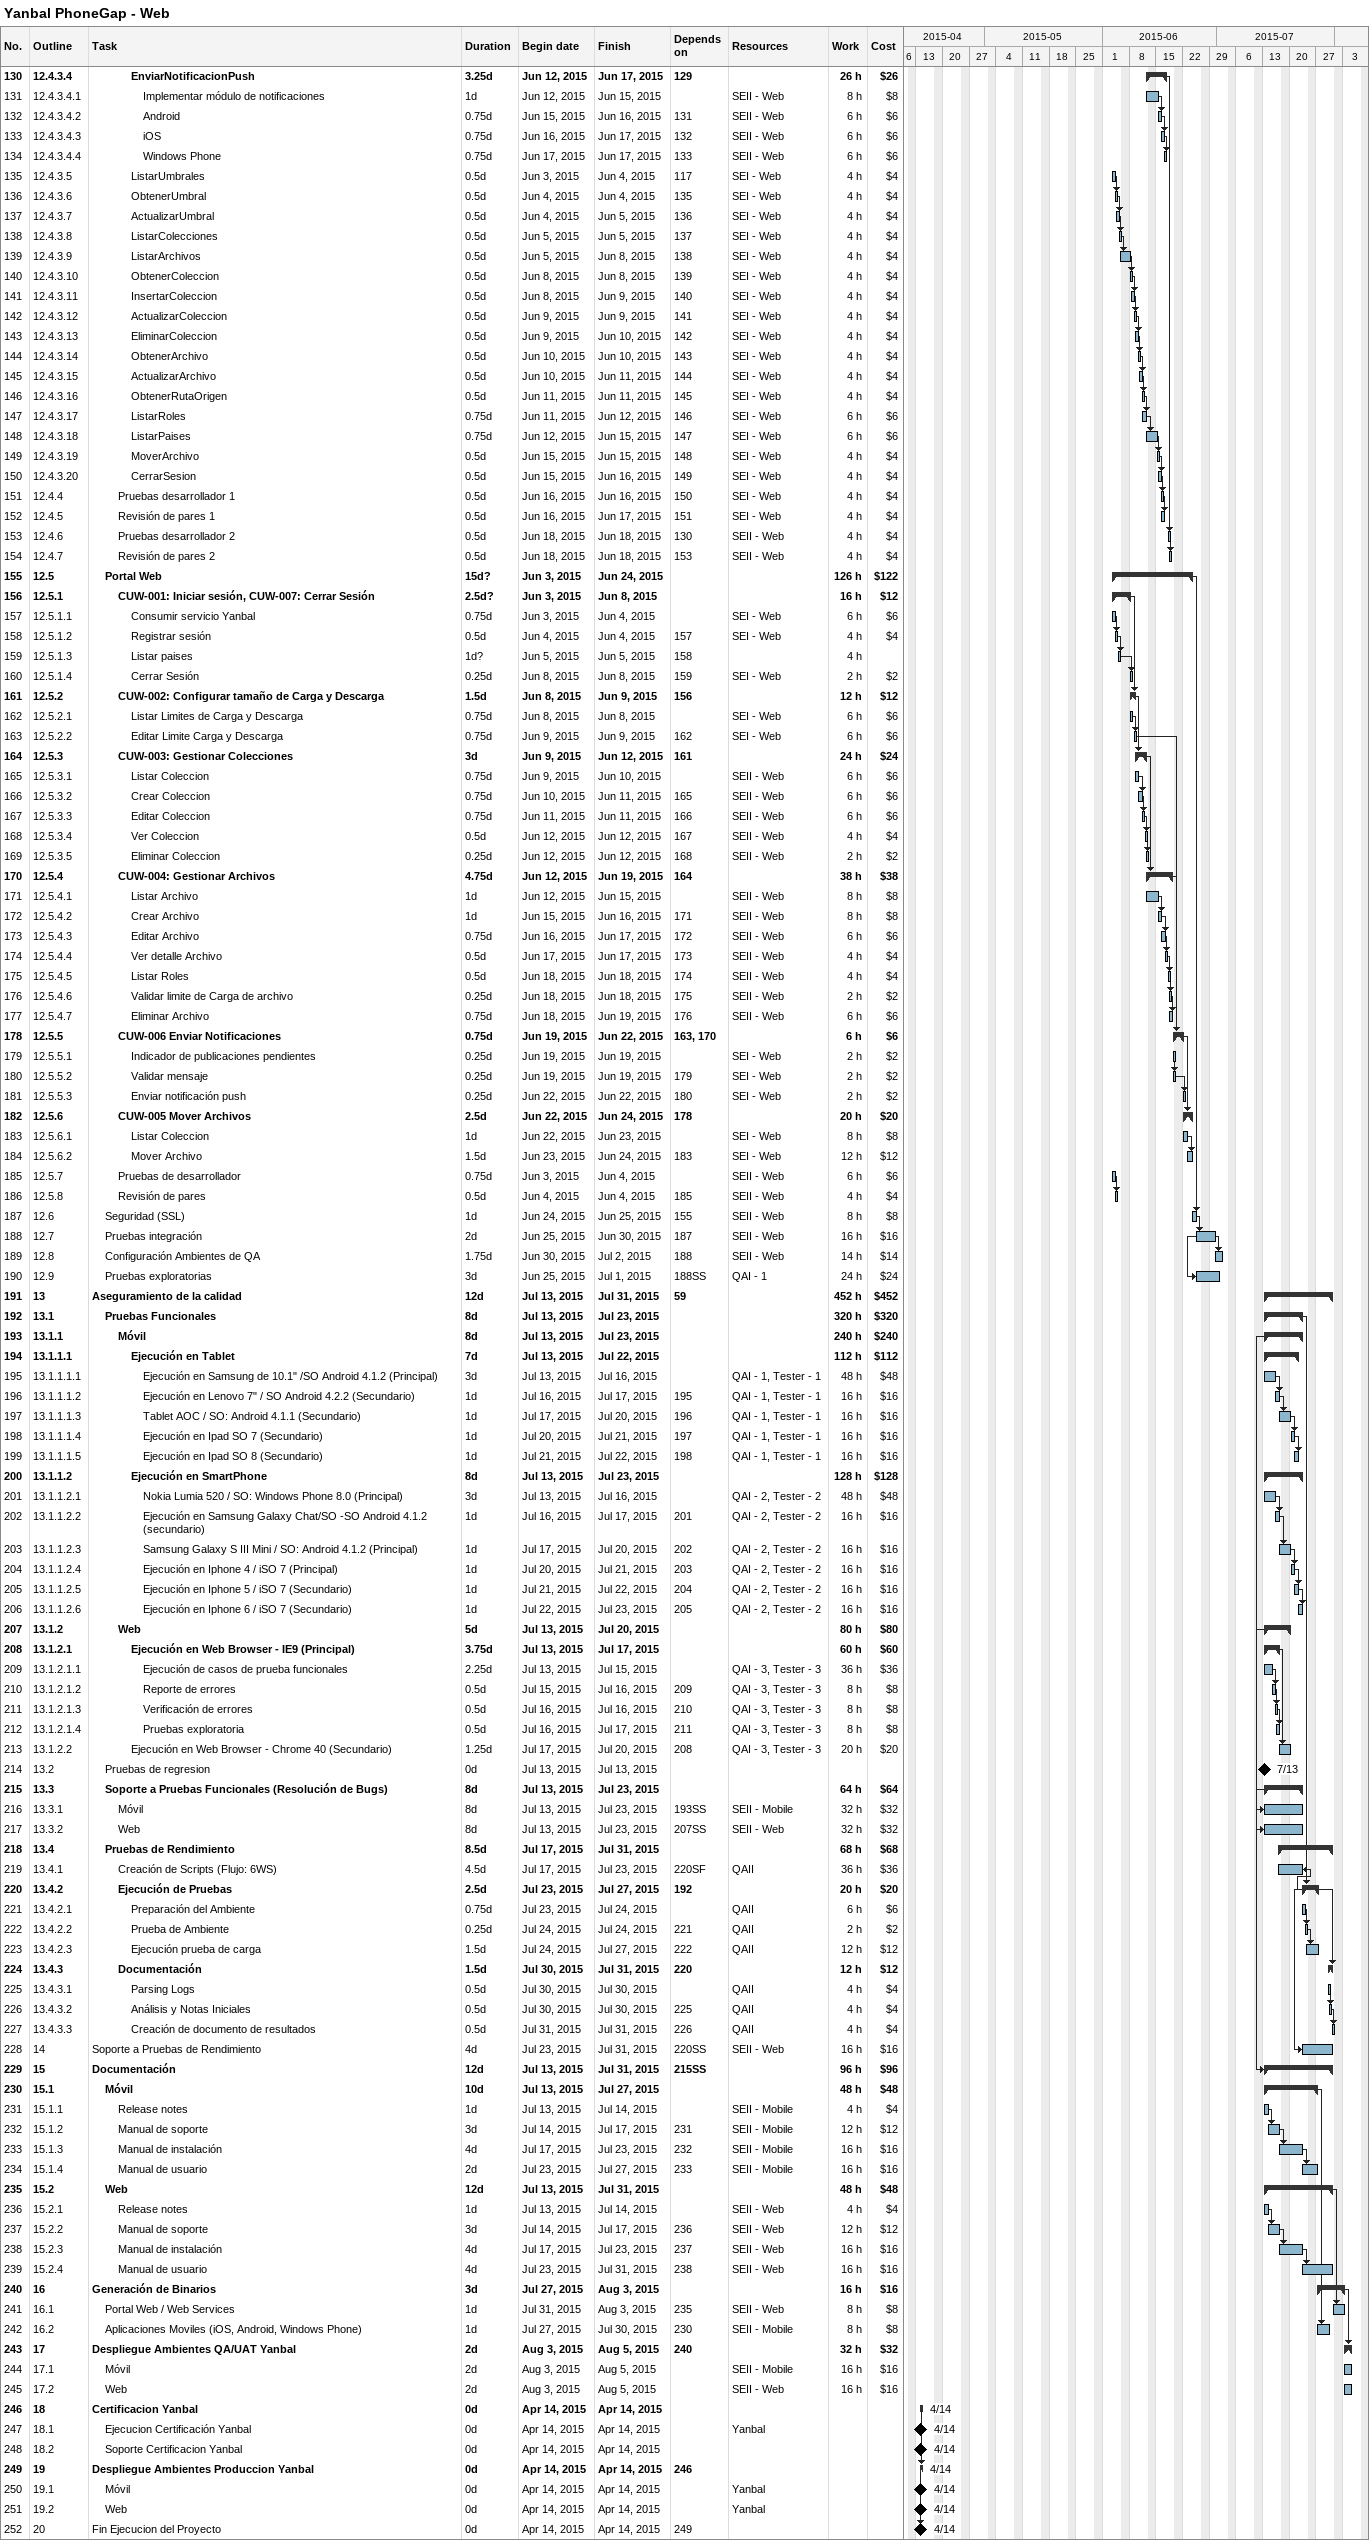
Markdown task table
Yanbal PhoneGap - Web

| ID | WBS | Task | Duration | Start | Finish | Predecessors | Resources | Work (h) | Cost ($) |
|---|---|---|---|---|---|---|---|---|---|
| 130 | 12.4.3.4 | **EnviarNotificacionPush** | 3.25d | 2015-06-12 | 2015-06-17 | 129 |  | 26 | 26 |
| 131 | 12.4.3.4.1 | Implementar módulo de notificaciones | 1d | 2015-06-12 | 2015-06-15 |  | SEII - Web | 8 | 8 |
| 132 | 12.4.3.4.2 | Android | 0.75d | 2015-06-15 | 2015-06-16 | 131 | SEII - Web | 6 | 6 |
| 133 | 12.4.3.4.3 | iOS | 0.75d | 2015-06-16 | 2015-06-17 | 132 | SEII - Web | 6 | 6 |
| 134 | 12.4.3.4.4 | Windows Phone | 0.75d | 2015-06-17 | 2015-06-17 | 133 | SEII - Web | 6 | 6 |
| 135 | 12.4.3.5 | ListarUmbrales | 0.5d | 2015-06-03 | 2015-06-04 | 117 | SEI - Web | 4 | 4 |
| 136 | 12.4.3.6 | ObtenerUmbral | 0.5d | 2015-06-04 | 2015-06-04 | 135 | SEI - Web | 4 | 4 |
| 137 | 12.4.3.7 | ActualizarUmbral | 0.5d | 2015-06-04 | 2015-06-05 | 136 | SEI - Web | 4 | 4 |
| 138 | 12.4.3.8 | ListarColecciones | 0.5d | 2015-06-05 | 2015-06-05 | 137 | SEI - Web | 4 | 4 |
| 139 | 12.4.3.9 | ListarArchivos | 0.5d | 2015-06-05 | 2015-06-08 | 138 | SEI - Web | 4 | 4 |
| 140 | 12.4.3.10 | ObtenerColeccion | 0.5d | 2015-06-08 | 2015-06-08 | 139 | SEI - Web | 4 | 4 |
| 141 | 12.4.3.11 | InsertarColeccion | 0.5d | 2015-06-08 | 2015-06-09 | 140 | SEI - Web | 4 | 4 |
| 142 | 12.4.3.12 | ActualizarColeccion | 0.5d | 2015-06-09 | 2015-06-09 | 141 | SEI - Web | 4 | 4 |
| 143 | 12.4.3.13 | EliminarColeccion | 0.5d | 2015-06-09 | 2015-06-10 | 142 | SEI - Web | 4 | 4 |
| 144 | 12.4.3.14 | ObtenerArchivo | 0.5d | 2015-06-10 | 2015-06-10 | 143 | SEI - Web | 4 | 4 |
| 145 | 12.4.3.15 | ActualizarArchivo | 0.5d | 2015-06-10 | 2015-06-11 | 144 | SEI - Web | 4 | 4 |
| 146 | 12.4.3.16 | ObtenerRutaOrigen | 0.5d | 2015-06-11 | 2015-06-11 | 145 | SEI - Web | 4 | 4 |
| 147 | 12.4.3.17 | ListarRoles | 0.75d | 2015-06-11 | 2015-06-12 | 146 | SEI - Web | 6 | 6 |
| 148 | 12.4.3.18 | ListarPaises | 0.75d | 2015-06-12 | 2015-06-15 | 147 | SEI - Web | 6 | 6 |
| 149 | 12.4.3.19 | MoverArchivo | 0.5d | 2015-06-15 | 2015-06-15 | 148 | SEI - Web | 4 | 4 |
| 150 | 12.4.3.20 | CerrarSesion | 0.5d | 2015-06-15 | 2015-06-16 | 149 | SEI - Web | 4 | 4 |
| 151 | 12.4.4 | Pruebas desarrollador 1 | 0.5d | 2015-06-16 | 2015-06-16 | 150 | SEI - Web | 4 | 4 |
| 152 | 12.4.5 | Revisión de pares 1 | 0.5d | 2015-06-16 | 2015-06-17 | 151 | SEI - Web | 4 | 4 |
| 153 | 12.4.6 | Pruebas desarrollador 2 | 0.5d | 2015-06-18 | 2015-06-18 | 130 | SEII - Web | 4 | 4 |
| 154 | 12.4.7 | Revisión de pares 2 | 0.5d | 2015-06-18 | 2015-06-18 | 153 | SEII - Web | 4 | 4 |
| 155 | 12.5 | **Portal Web** | 15d? | 2015-06-03 | 2015-06-24 |  |  | 126 | 122 |
| 156 | 12.5.1 | **CUW-001: Iniciar sesión, CUW-007: Cerrar Sesión** | 2.5d? | 2015-06-03 | 2015-06-08 |  |  | 16 | 12 |
| 157 | 12.5.1.1 | Consumir servicio Yanbal | 0.75d | 2015-06-03 | 2015-06-04 |  | SEI - Web | 6 | 6 |
| 158 | 12.5.1.2 | Registrar sesión | 0.5d | 2015-06-04 | 2015-06-04 | 157 | SEI - Web | 4 | 4 |
| 159 | 12.5.1.3 | Listar paises | 1d? | 2015-06-05 | 2015-06-05 | 158 |  | 4 |  |
| 160 | 12.5.1.4 | Cerrar Sesión | 0.25d | 2015-06-08 | 2015-06-08 | 159 | SEI - Web | 2 | 2 |
| 161 | 12.5.2 | **CUW-002: Configurar tamaño de Carga y Descarga** | 1.5d | 2015-06-08 | 2015-06-09 | 156 |  | 12 | 12 |
| 162 | 12.5.2.1 | Listar Limites de Carga y Descarga | 0.75d | 2015-06-08 | 2015-06-08 |  | SEI - Web | 6 | 6 |
| 163 | 12.5.2.2 | Editar Limite Carga y Descarga | 0.75d | 2015-06-09 | 2015-06-09 | 162 | SEI - Web | 6 | 6 |
| 164 | 12.5.3 | **CUW-003: Gestionar Colecciones** | 3d | 2015-06-09 | 2015-06-12 | 161 |  | 24 | 24 |
| 165 | 12.5.3.1 | Listar Coleccion | 0.75d | 2015-06-09 | 2015-06-10 |  | SEII - Web | 6 | 6 |
| 166 | 12.5.3.2 | Crear Coleccion | 0.75d | 2015-06-10 | 2015-06-11 | 165 | SEII - Web | 6 | 6 |
| 167 | 12.5.3.3 | Editar Coleccion | 0.75d | 2015-06-11 | 2015-06-11 | 166 | SEII - Web | 6 | 6 |
| 168 | 12.5.3.4 | Ver Coleccion | 0.5d | 2015-06-12 | 2015-06-12 | 167 | SEII - Web | 4 | 4 |
| 169 | 12.5.3.5 | Eliminar Coleccion | 0.25d | 2015-06-12 | 2015-06-12 | 168 | SEII - Web | 2 | 2 |
| 170 | 12.5.4 | **CUW-004: Gestionar Archivos** | 4.75d | 2015-06-12 | 2015-06-19 | 164 |  | 38 | 38 |
| 171 | 12.5.4.1 | Listar Archivo | 1d | 2015-06-12 | 2015-06-15 |  | SEII - Web | 8 | 8 |
| 172 | 12.5.4.2 | Crear Archivo | 1d | 2015-06-15 | 2015-06-16 | 171 | SEII - Web | 8 | 8 |
| 173 | 12.5.4.3 | Editar Archivo | 0.75d | 2015-06-16 | 2015-06-17 | 172 | SEII - Web | 6 | 6 |
| 174 | 12.5.4.4 | Ver detalle Archivo | 0.5d | 2015-06-17 | 2015-06-17 | 173 | SEII - Web | 4 | 4 |
| 175 | 12.5.4.5 | Listar Roles | 0.5d | 2015-06-18 | 2015-06-18 | 174 | SEII - Web | 4 | 4 |
| 176 | 12.5.4.6 | Validar limite de Carga de archivo | 0.25d | 2015-06-18 | 2015-06-18 | 175 | SEII - Web | 2 | 2 |
| 177 | 12.5.4.7 | Eliminar Archivo | 0.75d | 2015-06-18 | 2015-06-19 | 176 | SEII - Web | 6 | 6 |
| 178 | 12.5.5 | **CUW-006 Enviar Notificaciones** | 0.75d | 2015-06-19 | 2015-06-22 | 163, 170 |  | 6 | 6 |
| 179 | 12.5.5.1 | Indicador de publicaciones pendientes | 0.25d | 2015-06-19 | 2015-06-19 |  | SEI - Web | 2 | 2 |
| 180 | 12.5.5.2 | Validar mensaje | 0.25d | 2015-06-19 | 2015-06-19 | 179 | SEI - Web | 2 | 2 |
| 181 | 12.5.5.3 | Enviar notificación push | 0.25d | 2015-06-22 | 2015-06-22 | 180 | SEI - Web | 2 | 2 |
| 182 | 12.5.6 | **CUW-005 Mover Archivos** | 2.5d | 2015-06-22 | 2015-06-24 | 178 |  | 20 | 20 |
| 183 | 12.5.6.1 | Listar Coleccion | 1d | 2015-06-22 | 2015-06-23 |  | SEI - Web | 8 | 8 |
| 184 | 12.5.6.2 | Mover Archivo | 1.5d | 2015-06-23 | 2015-06-24 | 183 | SEI - Web | 12 | 12 |
| 185 | 12.5.7 | Pruebas de desarrollador | 0.75d | 2015-06-03 | 2015-06-04 |  | SEII - Web | 6 | 6 |
| 186 | 12.5.8 | Revisión de pares | 0.5d | 2015-06-04 | 2015-06-04 | 185 | SEII - Web | 4 | 4 |
| 187 | 12.6 | Seguridad (SSL) | 1d | 2015-06-24 | 2015-06-25 | 155 | SEII - Web | 8 | 8 |
| 188 | 12.7 | Pruebas integración | 2d | 2015-06-25 | 2015-06-30 | 187 | SEII - Web | 16 | 16 |
| 189 | 12.8 | Configuración Ambientes de QA | 1.75d | 2015-06-30 | 2015-07-02 | 188 | SEII - Web | 14 | 14 |
| 190 | 12.9 | Pruebas exploratorias | 3d | 2015-06-25 | 2015-07-01 | 188SS | QAI - 1 | 24 | 24 |
| 191 | 13 | **Aseguramiento de la calidad** | 12d | 2015-07-13 | 2015-07-31 | 59 |  | 452 | 452 |
| 192 | 13.1 | **Pruebas Funcionales** | 8d | 2015-07-13 | 2015-07-23 |  |  | 320 | 320 |
| 193 | 13.1.1 | **Móvil** | 8d | 2015-07-13 | 2015-07-23 |  |  | 240 | 240 |
| 194 | 13.1.1.1 | **Ejecución en Tablet** | 7d | 2015-07-13 | 2015-07-22 |  |  | 112 | 112 |
| 195 | 13.1.1.1.1 | Ejecución en Samsung de 10.1" /SO Android 4.1.2 (Principal) | 3d | 2015-07-13 | 2015-07-16 |  | QAI - 1, Tester - 1 | 48 | 48 |
| 196 | 13.1.1.1.2 | Ejecución en Lenovo 7" / SO Android 4.2.2 (Secundario) | 1d | 2015-07-16 | 2015-07-17 | 195 | QAI - 1, Tester - 1 | 16 | 16 |
| 197 | 13.1.1.1.3 | Tablet AOC / SO: Android 4.1.1 (Secundario) | 1d | 2015-07-17 | 2015-07-20 | 196 | QAI - 1, Tester - 1 | 16 | 16 |
| 198 | 13.1.1.1.4 | Ejecución en Ipad SO 7 (Secundario) | 1d | 2015-07-20 | 2015-07-21 | 197 | QAI - 1, Tester - 1 | 16 | 16 |
| 199 | 13.1.1.1.5 | Ejecución en Ipad SO 8 (Secundario) | 1d | 2015-07-21 | 2015-07-22 | 198 | QAI - 1, Tester - 1 | 16 | 16 |
| 200 | 13.1.1.2 | **Ejecución en SmartPhone** | 8d | 2015-07-13 | 2015-07-23 |  |  | 128 | 128 |
| 201 | 13.1.1.2.1 | Nokia Lumia 520 / SO: Windows Phone 8.0 (Principal) | 3d | 2015-07-13 | 2015-07-16 |  | QAI - 2, Tester - 2 | 48 | 48 |
| 202 | 13.1.1.2.2 | Ejecución en Samsung Galaxy Chat/SO -SO Android 4.1.2 (secundario) | 1d | 2015-07-16 | 2015-07-17 | 201 | QAI - 2, Tester - 2 | 16 | 16 |
| 203 | 13.1.1.2.3 | Samsung Galaxy S III Mini / SO: Android 4.1.2 (Principal) | 1d | 2015-07-17 | 2015-07-20 | 202 | QAI - 2, Tester - 2 | 16 | 16 |
| 204 | 13.1.1.2.4 | Ejecución en Iphone 4 / iSO 7 (Principal) | 1d | 2015-07-20 | 2015-07-21 | 203 | QAI - 2, Tester - 2 | 16 | 16 |
| 205 | 13.1.1.2.5 | Ejecución en Iphone 5 / iSO 7 (Secundario) | 1d | 2015-07-21 | 2015-07-22 | 204 | QAI - 2, Tester - 2 | 16 | 16 |
| 206 | 13.1.1.2.6 | Ejecución en Iphone 6 / iSO 7 (Secundario) | 1d | 2015-07-22 | 2015-07-23 | 205 | QAI - 2, Tester - 2 | 16 | 16 |
| 207 | 13.1.2 | **Web** | 5d | 2015-07-13 | 2015-07-20 |  |  | 80 | 80 |
| 208 | 13.1.2.1 | **Ejecución en Web Browser - IE9 (Principal)** | 3.75d | 2015-07-13 | 2015-07-17 |  |  | 60 | 60 |
| 209 | 13.1.2.1.1 | Ejecución de casos de prueba funcionales | 2.25d | 2015-07-13 | 2015-07-15 |  | QAI - 3, Tester - 3 | 36 | 36 |
| 210 | 13.1.2.1.2 | Reporte de errores | 0.5d | 2015-07-15 | 2015-07-16 | 209 | QAI - 3, Tester - 3 | 8 | 8 |
| 211 | 13.1.2.1.3 | Verificación de errores | 0.5d | 2015-07-16 | 2015-07-16 | 210 | QAI - 3, Tester - 3 | 8 | 8 |
| 212 | 13.1.2.1.4 | Pruebas exploratoria | 0.5d | 2015-07-16 | 2015-07-17 | 211 | QAI - 3, Tester - 3 | 8 | 8 |
| 213 | 13.1.2.2 | Ejecución en Web Browser - Chrome 40 (Secundario) | 1.25d | 2015-07-17 | 2015-07-20 | 208 | QAI - 3, Tester - 3 | 20 | 20 |
| 214 | 13.2 | Pruebas de regresion | 0d | 2015-07-13 | 2015-07-13 |  |  |  |  |
| 215 | 13.3 | **Soporte a Pruebas Funcionales (Resolución de Bugs)** | 8d | 2015-07-13 | 2015-07-23 |  |  | 64 | 64 |
| 216 | 13.3.1 | Móvil | 8d | 2015-07-13 | 2015-07-23 | 193SS | SEII - Mobile | 32 | 32 |
| 217 | 13.3.2 | Web | 8d | 2015-07-13 | 2015-07-23 | 207SS | SEII - Web | 32 | 32 |
| 218 | 13.4 | **Pruebas de Rendimiento** | 8.5d | 2015-07-17 | 2015-07-31 |  |  | 68 | 68 |
| 219 | 13.4.1 | Creación de Scripts (Flujo: 6WS) | 4.5d | 2015-07-17 | 2015-07-23 | 220SF | QAII | 36 | 36 |
| 220 | 13.4.2 | **Ejecución de Pruebas** | 2.5d | 2015-07-23 | 2015-07-27 | 192 |  | 20 | 20 |
| 221 | 13.4.2.1 | Preparación del Ambiente | 0.75d | 2015-07-23 | 2015-07-24 |  | QAII | 6 | 6 |
| 222 | 13.4.2.2 | Prueba de Ambiente | 0.25d | 2015-07-24 | 2015-07-24 | 221 | QAII | 2 | 2 |
| 223 | 13.4.2.3 | Ejecución prueba de carga | 1.5d | 2015-07-24 | 2015-07-27 | 222 | QAII | 12 | 12 |
| 224 | 13.4.3 | **Documentación** | 1.5d | 2015-07-30 | 2015-07-31 | 220 |  | 12 | 12 |
| 225 | 13.4.3.1 | Parsing Logs | 0.5d | 2015-07-30 | 2015-07-30 |  | QAII | 4 | 4 |
| 226 | 13.4.3.2 | Análisis y Notas Iniciales | 0.5d | 2015-07-30 | 2015-07-30 | 225 | QAII | 4 | 4 |
| 227 | 13.4.3.3 | Creación de documento de resultados | 0.5d | 2015-07-31 | 2015-07-31 | 226 | QAII | 4 | 4 |
| 228 | 14 | Soporte a Pruebas de Rendimiento | 4d | 2015-07-23 | 2015-07-31 | 220SS | SEII - Web | 16 | 16 |
| 229 | 15 | **Documentación** | 12d | 2015-07-13 | 2015-07-31 | 215SS |  | 96 | 96 |
| 230 | 15.1 | **Móvil** | 10d | 2015-07-13 | 2015-07-27 |  |  | 48 | 48 |
| 231 | 15.1.1 | Release notes | 1d | 2015-07-13 | 2015-07-14 |  | SEII - Mobile | 4 | 4 |
| 232 | 15.1.2 | Manual de soporte | 3d | 2015-07-14 | 2015-07-17 | 231 | SEII - Mobile | 12 | 12 |
| 233 | 15.1.3 | Manual de instalación | 4d | 2015-07-17 | 2015-07-23 | 232 | SEII - Mobile | 16 | 16 |
| 234 | 15.1.4 | Manual de usuario | 2d | 2015-07-23 | 2015-07-27 | 233 | SEII - Mobile | 16 | 16 |
| 235 | 15.2 | **Web** | 12d | 2015-07-13 | 2015-07-31 |  |  | 48 | 48 |
| 236 | 15.2.1 | Release notes | 1d | 2015-07-13 | 2015-07-14 |  | SEII - Web | 4 | 4 |
| 237 | 15.2.2 | Manual de soporte | 3d | 2015-07-14 | 2015-07-17 | 236 | SEII - Web | 12 | 12 |
| 238 | 15.2.3 | Manual de instalación | 4d | 2015-07-17 | 2015-07-23 | 237 | SEII - Web | 16 | 16 |
| 239 | 15.2.4 | Manual de usuario | 4d | 2015-07-23 | 2015-07-31 | 238 | SEII - Web | 16 | 16 |
| 240 | 16 | **Generación de Binarios** | 3d | 2015-07-27 | 2015-08-03 |  |  | 16 | 16 |
| 241 | 16.1 | Portal Web / Web Services | 1d | 2015-07-31 | 2015-08-03 | 235 | SEII - Web | 8 | 8 |
| 242 | 16.2 | Aplicaciones Moviles (iOS, Android, Windows Phone) | 1d | 2015-07-27 | 2015-07-30 | 230 | SEII - Mobile | 8 | 8 |
| 243 | 17 | **Despliegue Ambientes QA/UAT Yanbal** | 2d | 2015-08-03 | 2015-08-05 | 240 |  | 32 | 32 |
| 244 | 17.1 | Móvil | 2d | 2015-08-03 | 2015-08-05 |  | SEII - Mobile | 16 | 16 |
| 245 | 17.2 | Web | 2d | 2015-08-03 | 2015-08-05 |  | SEII - Web | 16 | 16 |
| 246 | 18 | **Certificacion Yanbal** | 0d | 2015-04-14 | 2015-04-14 |  |  |  |  |
| 247 | 18.1 | Ejecucion Certificación Yanbal | 0d | 2015-04-14 | 2015-04-14 |  | Yanbal |  |  |
| 248 | 18.2 | Soporte Certificacion Yanbal | 0d | 2015-04-14 | 2015-04-14 |  |  |  |  |
| 249 | 19 | **Despliegue Ambientes Produccion Yanbal** | 0d | 2015-04-14 | 2015-04-14 | 246 |  |  |  |
| 250 | 19.1 | Móvil | 0d | 2015-04-14 | 2015-04-14 |  | Yanbal |  |  |
| 251 | 19.2 | Web | 0d | 2015-04-14 | 2015-04-14 |  | Yanbal |  |  |
| 252 | 20 | Fin Ejecucion del Proyecto | 0d | 2015-04-14 | 2015-04-14 | 249 |  |  |  |
